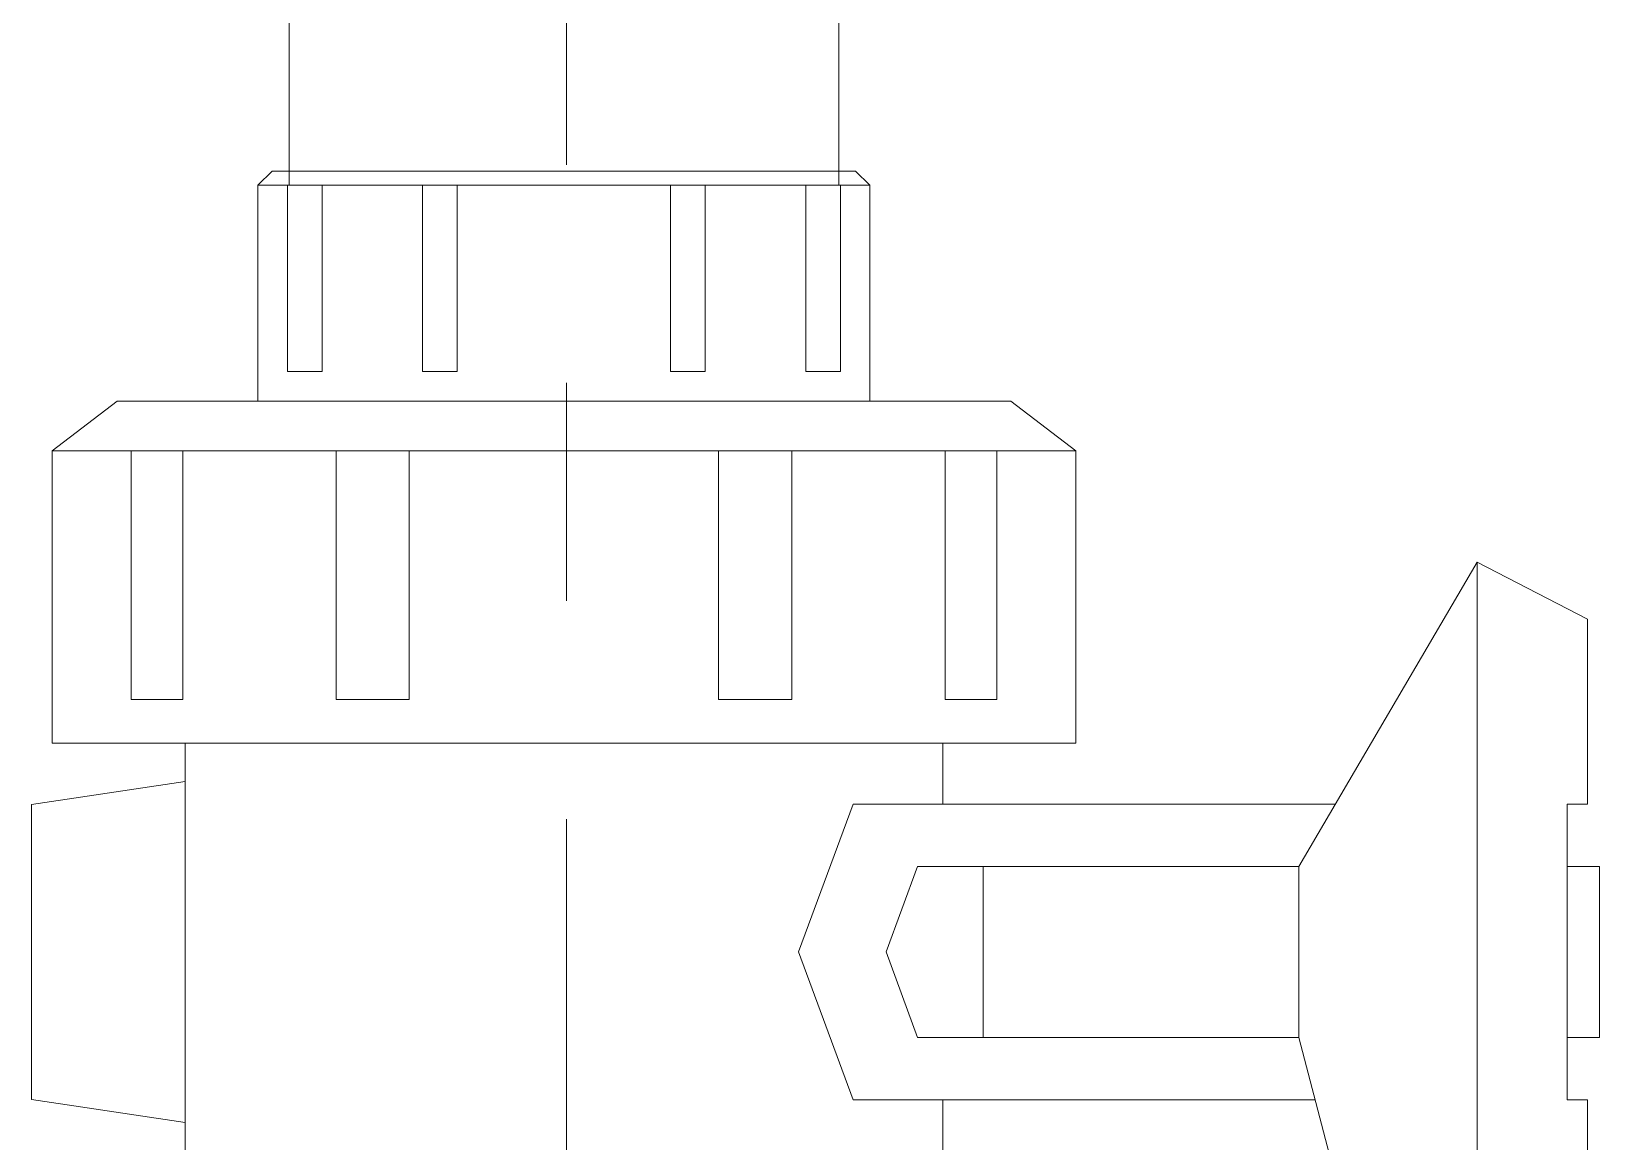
# Model space of a CAD drawing. Header units: millimetres. Extents: x 3795014 to 4300160, y 3869364 to 4016788.
# Drawn here: x 4228908.6 to 4229088.3, y 3923600.5 to 3923727.8 of the extents above; entities that cross this region are included whole.
import ezdxf

# ---------------------------------------------------------------- set-up
doc = ezdxf.new("R2010")
doc.units = ezdxf.units.MM
doc.linetypes.add('CENTER', pattern=[2, 1.25, -0.25, 0.25, -0.25])
doc.layers.add('Дополнительная', color=7, linetype='Continuous', lineweight=18)

msp = doc.modelspace()

# ---------------------------------------------------------------- linework, layer by layer
at = {"layer": 'Дополнительная', "linetype": 'CENTER', "ltscale": 100}
msp.add_line((4228969.61, 3924837.49, 0), (4228970.1, 3922827.74, 0), dxfattribs=at)
at = {"layer": 'Дополнительная'}
for p, q in [((4228934.53, 3923710.17, 0), (4228936.17, 3923711.76, 0)), ((4228936.17, 3923711.76, 0), (4229003.04, 3923711.76, 0)), ((4228936.17, 3923711.76, 0), (4229003.04, 3923711.76, 0)), ((4229004.68, 3923710.17, 0), (4229003.04, 3923711.76, 0)), ((4228934.53, 3923710.17, 0), (4229004.68, 3923710.17, 0)), ((4228934.53, 3923710.17, 0), (4229004.68, 3923710.17, 0)), ((4228934.53, 3923710.17, 0), (4228934.53, 3923685.38, 0)), ((4228937.9, 3923710.17, 0), (4228941.88, 3923710.17, 0)), ((4228937.9, 3923688.79, 0), (4228937.9, 3923710.17, 0)), ((4228941.88, 3923710.17, 0), (4228941.88, 3923688.79, 0)), ((4228953.4, 3923710.17, 0), (4228957.38, 3923710.17, 0)), ((4228953.4, 3923688.79, 0), (4228953.4, 3923710.17, 0)), ((4228957.38, 3923710.17, 0), (4228957.38, 3923688.79, 0)), ((4228985.81, 3923710.17, 0), (4228981.83, 3923710.17, 0)), ((4228981.83, 3923710.17, 0), (4228981.83, 3923688.79, 0)), ((4228985.81, 3923688.79, 0), (4228985.81, 3923710.17, 0)), ((4229001.32, 3923710.17, 0), (4228997.34, 3923710.17, 0)), ((4228997.34, 3923710.17, 0), (4228997.34, 3923688.79, 0)), ((4229001.32, 3923688.79, 0), (4229001.32, 3923710.17, 0)), ((4229004.68, 3923710.17, 0), (4229004.68, 3923685.38, 0)), ((4228941.88, 3923688.79, 0), (4228937.9, 3923688.79, 0)), ((4228957.38, 3923688.79, 0), (4228953.4, 3923688.79, 0)), ((4228981.83, 3923688.79, 0), (4228985.81, 3923688.79, 0)), ((4228997.34, 3923688.79, 0), (4229001.32, 3923688.79, 0)), ((4228910.94, 3923679.7, 0), (4228918.38, 3923685.38, 0)), ((4228969.61, 3923685.38, 0), (4228918.38, 3923685.38, 0)), ((4228999.85, 3923685.38, 0), (4228939.37, 3923685.38, 0)), ((4228969.61, 3923685.38, 0), (4229020.83, 3923685.38, 0)), ((4229028.27, 3923679.7, 0), (4229020.83, 3923685.38, 0)), ((4228910.94, 3923646.17, 0), (4228910.94, 3923679.7, 0)), ((4228910.94, 3923679.7, 0), (4229028.27, 3923679.7, 0)), ((4228919.98, 3923651.18, 0), (4228919.98, 3923679.7, 0)), ((4228925.91, 3923679.7, 0), (4228925.91, 3923651.18, 0)), ((4228943.49, 3923651.18, 0), (4228943.49, 3923679.7, 0)), ((4228951.87, 3923679.7, 0), (4228951.87, 3923651.18, 0)), ((4228987.34, 3923679.7, 0), (4228987.34, 3923651.18, 0)), ((4228995.72, 3923651.18, 0), (4228995.72, 3923679.7, 0)), ((4229013.3, 3923679.7, 0), (4229013.3, 3923651.18, 0)), ((4229019.23, 3923651.18, 0), (4229019.23, 3923679.7, 0)), ((4229028.27, 3923679.7, 0), (4229028.27, 3923646.17, 0)), ((4229074.3, 3923666.92, 0), (4229053.85, 3923632.06, 0)), ((4229074.3, 3923666.92, 0), (4229086.94, 3923660.4, 0)), ((4229074.3, 3923666.92, 0), (4229074.3, 3923534.49, 0)), ((4229086.94, 3923660.4, 0), (4229086.94, 3923639.19, 0)), ((4228925.91, 3923651.18, 0), (4228919.98, 3923651.18, 0)), ((4228951.87, 3923651.18, 0), (4228943.49, 3923651.18, 0)), ((4228987.34, 3923651.18, 0), (4228995.72, 3923651.18, 0)), ((4229013.3, 3923651.18, 0), (4229019.23, 3923651.18, 0)), ((4229028.27, 3923646.17, 0), (4228910.94, 3923646.17, 0)), ((4228926.17, 3923611.03, 0), (4228926.17, 3923646.17, 0)), ((4229013.04, 3923639.19, 0), (4229013.04, 3923646.17, 0)), ((4228926.17, 3923641.79, 0), (4228908.56, 3923639.17, 0)), ((4228908.56, 3923639.17, 0), (4228908.56, 3923605.33, 0)), ((4229002.75, 3923639.19, 0), (4228996.5, 3923622.25, 0)), ((4229058.03, 3923639.19, 0), (4229002.75, 3923639.19, 0)), ((4229084.61, 3923639.19, 0), (4229084.61, 3923622.25, 0)), ((4229086.94, 3923639.19, 0), (4229084.61, 3923639.19, 0)), ((4229010.15, 3923632.06, 0), (4229006.53, 3923622.25, 0)), ((4229013.04, 3923632.06, 0), (4229010.15, 3923632.06, 0)), ((4229053.85, 3923632.06, 0), (4229013.04, 3923632.06, 0)), ((4229017.66, 3923632.06, 0), (4229017.66, 3923612.43, 0)), ((4229053.85, 3923632.06, 0), (4229053.85, 3923612.43, 0)), ((4229084.61, 3923632.06, 0), (4229088.32, 3923632.06, 0)), ((4229088.32, 3923632.06, 0), (4229088.32, 3923612.43, 0)), ((4228996.5, 3923622.25, 0), (4229002.75, 3923605.3, 0)), ((4229010.15, 3923612.43, 0), (4229006.53, 3923622.25, 0)), ((4229084.61, 3923605.3, 0), (4229084.61, 3923622.25, 0)), ((4228926.17, 3923598.32, 0), (4228926.17, 3923611.03, 0)), ((4229013.04, 3923612.43, 0), (4229010.15, 3923612.43, 0)), ((4229053.85, 3923612.43, 0), (4229013.04, 3923612.43, 0)), ((4229053.85, 3923612.43, 0), (4229074.3, 3923534.49, 0)), ((4229088.32, 3923612.43, 0), (4229084.61, 3923612.43, 0)), ((4228926.17, 3923602.7, 0), (4228908.56, 3923605.33, 0)), ((4229055.72, 3923605.3, 0), (4229002.75, 3923605.3, 0)), ((4229013.04, 3923598.32, 0), (4229013.04, 3923605.3, 0)), ((4229086.94, 3923605.3, 0), (4229084.61, 3923605.3, 0)), ((4229086.94, 3923605.3, 0), (4229086.94, 3923542.86, 0))]:
    msp.add_line(p, q, dxfattribs=at)
at = {"layer": 'Дополнительная', "ltscale": 25, "elevation": 0}
msp.add_lwpolyline([(4229001.11, 3923767.56), (4228938.11, 3923767.56), (4228938.11, 3923710.17), (4229001.11, 3923710.17)], close=True, dxfattribs=at)

doc.saveas('drawing.dxf')
